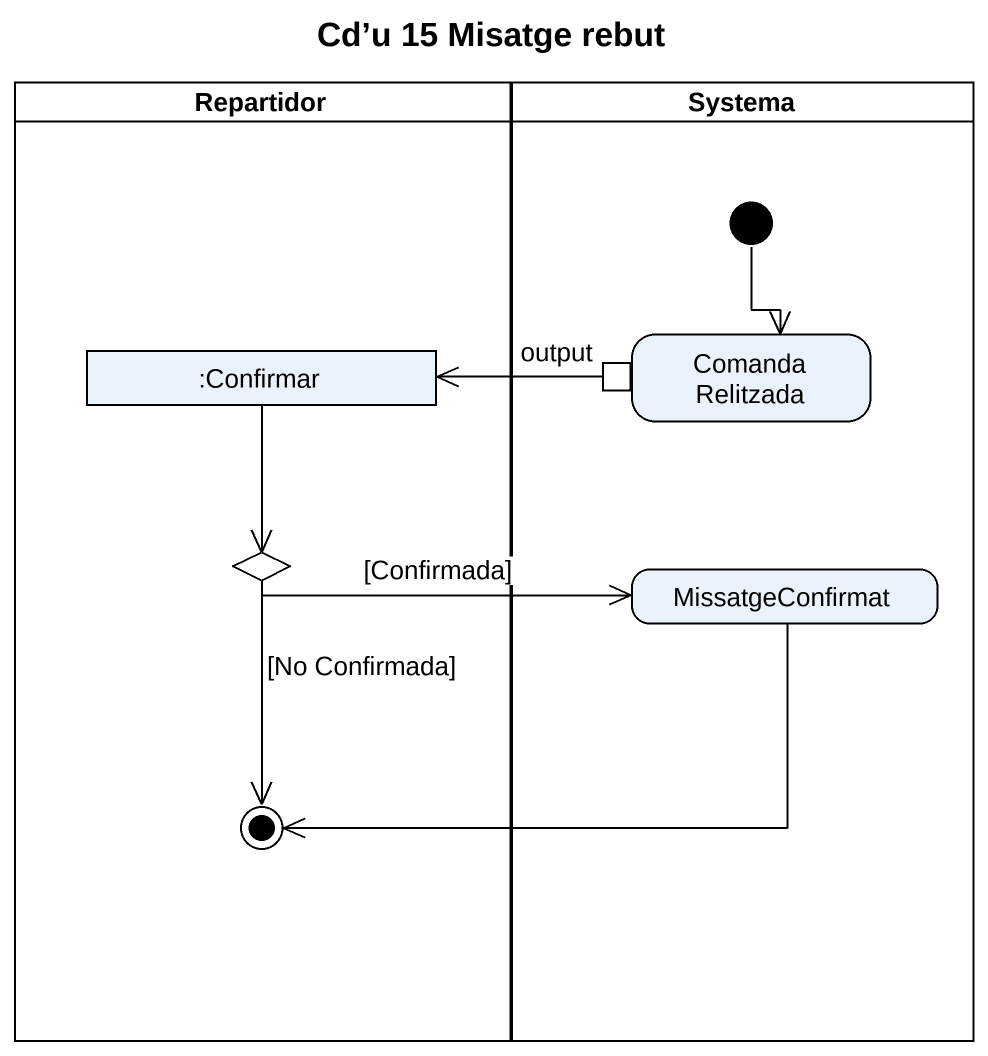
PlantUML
@startuml
title Cd’u 15 Misatge rebut
hide empty description
state Repartidor <<partition>> {
  state ":Confirmar" as Confirmar <<object>>
  state choice1 <<choice>>
  state final1 <<end>>
}
state Systema <<partition>> {
  state "Comanda Relitzada" as Comanda_Relitzada {
    state output <<outputPin>>
  }
  state MissatgeConfirmat
  [*] --> Comanda_Relitzada
}
Confirmar --> choice1
output -left-> Confirmar
choice1 -right-> MissatgeConfirmat : [Confirmada]
choice1 --> final1 : [No Confirmada]
MissatgeConfirmat -left-> final1
@enduml
